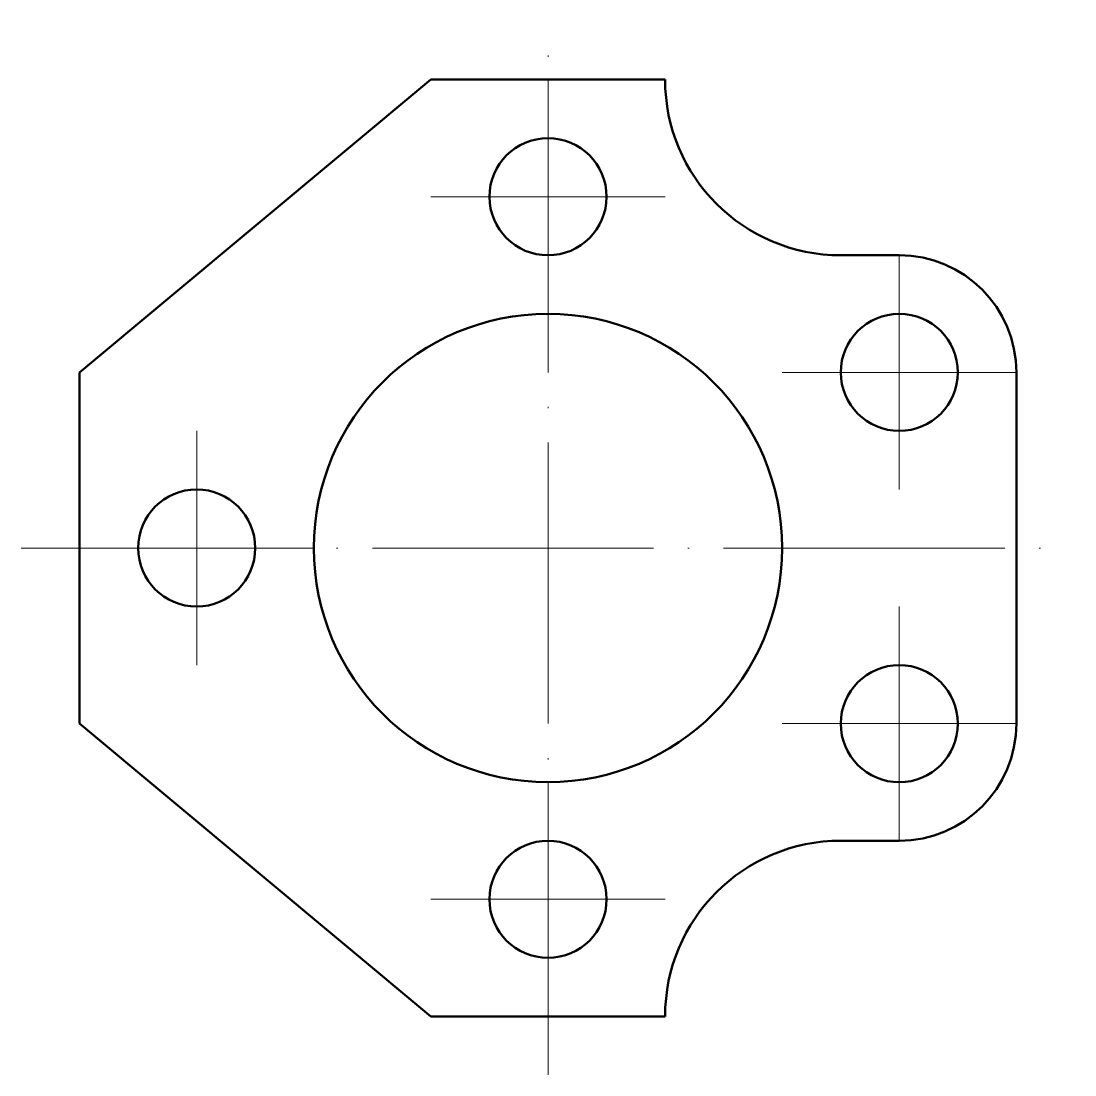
# Model space of a CAD drawing. Header units: millimetres. Extents: x 1682 to 1772, y 527 to 617.
import ezdxf

# ---------------------------------------------------------------- set-up
doc = ezdxf.new("R2010")
doc.units = ezdxf.units.MM
doc.linetypes.add('ACAD_ISO04W100', pattern=[30, 24, -2.95, 0.1, -2.95])
doc.layers.add('Contornos Visibles', color=7, linetype='Continuous', lineweight=50, true_color=0xffffff)
doc.layers.add('Ejes de revolución', color=6, linetype='ACAD_ISO04W100', lineweight=20, true_color=0xff00ff)

msp = doc.modelspace()

# ---------------------------------------------------------------- linework, layer by layer
at = {"layer": 'Contornos Visibles'}
for p, q in [((1687.022, 587.049), (1717.022, 612.049)), ((1717.022, 612.049), (1737.022, 612.049)), ((1752.022, 597.049), (1757.022, 597.049)), ((1687.022, 557.049), (1687.022, 587.049)), ((1767.022, 557.049), (1767.022, 587.049)), ((1687.022, 557.049), (1717.022, 532.049)), ((1752.022, 547.049), (1757.022, 547.049)), ((1717.022, 532.049), (1737.022, 532.049))]:
    msp.add_line(p, q, dxfattribs=at)
for centre, radius in [((1727.022, 602.049), 5), ((1727.022, 572.049), 20), ((1757.022, 587.049), 5), ((1697.022, 572.049), 5), ((1757.022, 557.049), 5), ((1727.022, 542.049), 5)]:
    msp.add_circle(centre, radius, dxfattribs=at)
for centre, radius, start, end in [((1752.022, 612.049), 15, 180, 270), ((1757.022, 587.049), 10, 0, 90), ((1757.022, 557.049), 10, 270, 0), ((1752.022, 532.049), 15, 90, 180)]:
    msp.add_arc(centre, radius, start, end, dxfattribs=at)
at = {"layer": 'Ejes de revolución'}
for p, q in [((1727.022, 527.049), (1727.022, 617.049)), ((1727.022, 592.049), (1727.022, 612.049)), ((1717.022, 602.049), (1737.022, 602.049)), ((1757.022, 577.049), (1757.022, 597.049)), ((1747.022, 587.049), (1767.022, 587.049)), ((1697.022, 562.049), (1697.022, 582.049)), ((1682.022, 572.049), (1772.022, 572.049)), ((1687.022, 572.049), (1707.022, 572.049)), ((1757.022, 547.049), (1757.022, 567.049)), ((1747.022, 557.049), (1767.022, 557.049)), ((1727.022, 532.049), (1727.022, 552.049)), ((1717.022, 542.049), (1737.022, 542.049))]:
    msp.add_line(p, q, dxfattribs=at)

doc.saveas('drawing.dxf')
